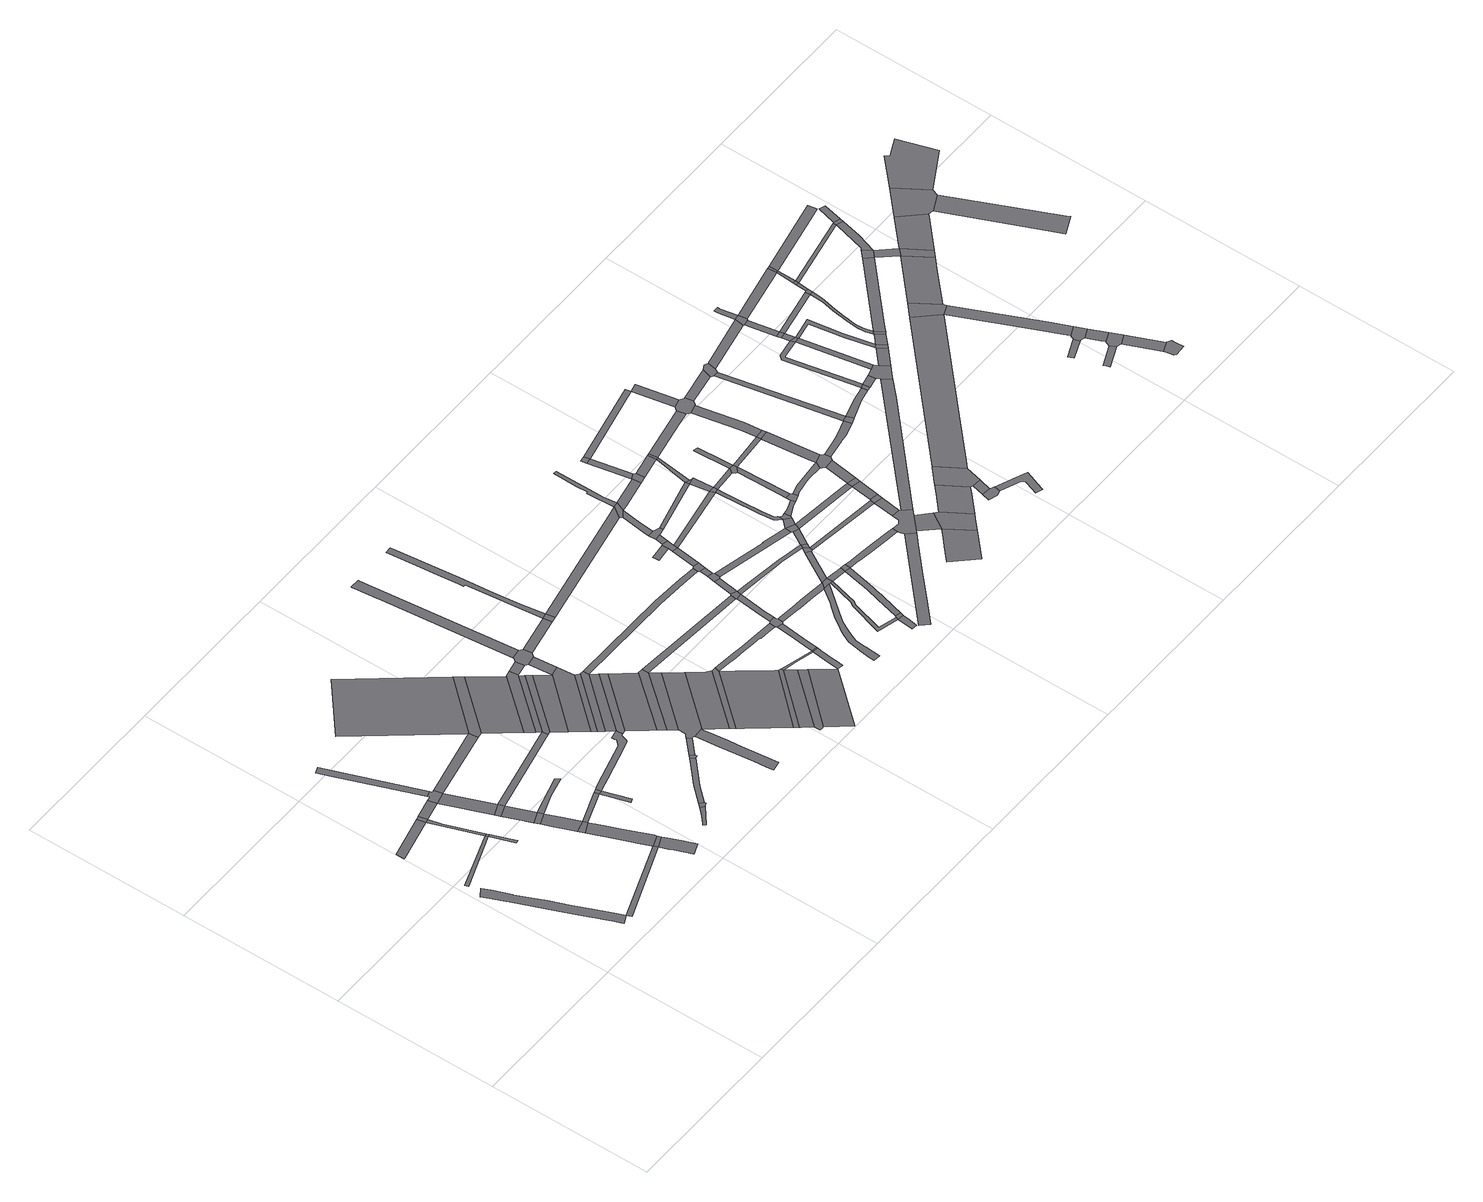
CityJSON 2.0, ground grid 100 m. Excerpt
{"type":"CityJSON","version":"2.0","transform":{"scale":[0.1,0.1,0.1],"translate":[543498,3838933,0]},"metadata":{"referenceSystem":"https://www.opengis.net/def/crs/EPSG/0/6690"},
"CityObjects":{
"road1":{"type":"Road","attributes":{"RoadStructureAttribute.sectionType":"1"},"geometry":[{"type":"MultiSurface","lod":"1","boundaries":[[[0,1,2,3,4,5,6,7,8,9,10,11,12,13,14,15,16,17,18,19,20,21,22,23,24,25,26,27]]]}]},
"road2":{"type":"Road","attributes":{"RoadStructureAttribute.sectionType":"1"},"geometry":[{"type":"MultiSurface","lod":"1","boundaries":[[[28,29,30,31]]]}]},
"road3":{"type":"Road","attributes":{"RoadStructureAttribute.sectionType":"1"},"geometry":[{"type":"MultiSurface","lod":"1","boundaries":[[[32,33,34,35,36,37]]]}]},
"road4":{"type":"Road","attributes":{"RoadStructureAttribute.sectionType":"1"},"geometry":[{"type":"MultiSurface","lod":"1","boundaries":[[[38,27,39,40]]]}]},
"road5":{"type":"Road","geometry":[{"type":"MultiSurface","lod":"1","boundaries":[[[41,32,37,42]]]}]},
"road6":{"type":"Road","attributes":{"RoadStructureAttribute.sectionType":"1"},"geometry":[{"type":"MultiSurface","lod":"1","boundaries":[[[43,42,37,44,28,45]]]}]},
"road7":{"type":"Road","geometry":[{"type":"MultiSurface","lod":"1","boundaries":[[[45,28,31,46]]]}]},
"road8":{"type":"Road","geometry":[{"type":"MultiSurface","lod":"1","boundaries":[[[47,48,49,50,46,31]]]}]},
"road9":{"type":"Road","attributes":{"RoadStructureAttribute.sectionType":"1"},"geometry":[{"type":"MultiSurface","lod":"1","boundaries":[[[51,41,42,52,53]]]}]},
"road10":{"type":"Road","attributes":{"RoadStructureAttribute.sectionType":"1"},"geometry":[{"type":"MultiSurface","lod":"1","boundaries":[[[54,55,56,57,58]]]}]},
"road11":{"type":"Road","geometry":[{"type":"MultiSurface","lod":"1","boundaries":[[[59,58,57,60,61,51,53,62,63]]]}]},
"road12":{"type":"Road","attributes":{"RoadStructureAttribute.sectionType":"1"},"geometry":[{"type":"MultiSurface","lod":"1","boundaries":[[[62,53,64,65]]]}]},
"road13":{"type":"Road","geometry":[{"type":"MultiSurface","lod":"1","boundaries":[[[65,64,66,67]]]}]},
"road14":{"type":"Road","attributes":{"RoadStructureAttribute.sectionType":"1"},"geometry":[{"type":"MultiSurface","lod":"1","boundaries":[[[67,66,68,69,70,71]]]}]},
"road15":{"type":"Road","geometry":[{"type":"MultiSurface","lod":"1","boundaries":[[[71,70,72,73]]]}]},
"road16":{"type":"Road","attributes":{"RoadStructureAttribute.sectionType":"1"},"geometry":[{"type":"MultiSurface","lod":"1","boundaries":[[[74,75,73,72,76,77,78,79]]]}]},
"road17":{"type":"Road","geometry":[{"type":"MultiSurface","lod":"1","boundaries":[[[79,78,80,81]]]}]},
"road18":{"type":"Road","attributes":{"RoadStructureAttribute.sectionType":"1"},"geometry":[{"type":"MultiSurface","lod":"1","boundaries":[[[82,83,84,85,86,87,88,89,81,80,90,91,92,93,94,38,95]]]}]},
"road19":{"type":"Road","geometry":[{"type":"MultiSurface","lod":"1","boundaries":[[[95,38,40,96]]]}]},
"road20":{"type":"Road","attributes":{"RoadStructureAttribute.sectionType":"1"},"geometry":[{"type":"MultiSurface","lod":"1","boundaries":[[[97,98,96,40,99,100,101,102,103]]]}]},
"road21":{"type":"Road","attributes":{"RoadStructureAttribute.sectionType":"1"},"geometry":[{"type":"MultiSurface","lod":"1","boundaries":[[[104,79,81,105]]]}]},
"road22":{"type":"Road","attributes":{"RoadStructureAttribute.sectionType":"1"},"geometry":[{"type":"MultiSurface","lod":"1","boundaries":[[[106,107,108,109,110,71,73]]]}]},
"road23":{"type":"Road","attributes":{"RoadStructureAttribute.sectionType":"1"},"geometry":[{"type":"MultiSurface","lod":"1","boundaries":[[[111,63,62,112]]]}]},
"road24":{"type":"Road","geometry":[{"type":"MultiSurface","lod":"1","boundaries":[[[113,104,105,114]]]}]},
"road25":{"type":"Road","geometry":[{"type":"MultiSurface","lod":"1","boundaries":[[[115,116,117,118,114,105]]]}]},
"road26":{"type":"Road","attributes":{"RoadStructureAttribute.sectionType":"1"},"geometry":[{"type":"MultiSurface","lod":"1","boundaries":[[[119,65,67,120,121]]]}]},
"road27":{"type":"Road","attributes":{"RoadStructureAttribute.sectionType":"1"},"geometry":[{"type":"MultiSurface","lod":"1","boundaries":[[[122,123,124,125,126,127]]]}]},
"road28":{"type":"Road","geometry":[{"type":"MultiSurface","lod":"1","boundaries":[[[128,122,127,129,130,131]]]}]},
"road29":{"type":"Road","attributes":{"function":"3"},"geometry":[{"type":"MultiSurface","lod":"1","boundaries":[[[132,133,134,111,135]]]}]},
"road30":{"type":"Road","attributes":{"RoadStructureAttribute.sectionType":"1"},"geometry":[{"type":"MultiSurface","lod":"1","boundaries":[[[136,137,138,139,140,141,142,143,144,113,114,145,146,147,148,149,150,151,152]]]}]},
"road31":{"type":"Road","attributes":{"RoadStructureAttribute.sectionType":"1"},"geometry":[{"type":"MultiSurface","lod":"1","boundaries":[[[153,154,155,128,131,156,157]]]}]},
"road32":{"type":"Road","geometry":[{"type":"MultiSurface","lod":"1","boundaries":[[[135,111,112,158,159,160]]]}]},
"road33":{"type":"Road","attributes":{"function":"3","RoadStructureAttribute.sectionType":"1"},"geometry":[{"type":"MultiSurface","lod":"1","boundaries":[[[160,159,161,162]]]}]},
"road34":{"type":"Road","geometry":[{"type":"MultiSurface","lod":"1","boundaries":[[[163,153,157,164,165]]]}]},
"road35":{"type":"Road","geometry":[{"type":"MultiSurface","lod":"1","boundaries":[[[166,162,161,167,168,169]]]}]},
"road36":{"type":"Road","attributes":{"function":"3","RoadStructureAttribute.sectionType":"1"},"geometry":[{"type":"MultiSurface","lod":"1","boundaries":[[[168,167,170,119,171]]]}]},
"road37":{"type":"Road","geometry":[{"type":"MultiSurface","lod":"1","boundaries":[[[172,163,165,173]]]}]},
"road38":{"type":"Road","attributes":{"function":"3","RoadStructureAttribute.sectionType":"1"},"geometry":[{"type":"MultiSurface","lod":"1","boundaries":[[[171,119,121,174,175,176]]]}]},
"road39":{"type":"Road","geometry":[{"type":"MultiSurface","lod":"1","boundaries":[[[176,175,177,178]]]}]},
"road40":{"type":"Road","attributes":{"RoadStructureAttribute.sectionType":"1"},"geometry":[{"type":"MultiSurface","lod":"1","boundaries":[[[179,180,181,182,183,184,185,186,187,188,189,190,191]]]}]},
"road41":{"type":"Road","geometry":[{"type":"MultiSurface","lod":"1","boundaries":[[[192,178,177,193,194,195]]]}]},
"road42":{"type":"Road","geometry":[{"type":"MultiSurface","lod":"1","boundaries":[[[195,194,196,197]]]}]},
"road43":{"type":"Road","attributes":{"function":"3","RoadStructureAttribute.sectionType":"1"},"geometry":[{"type":"MultiSurface","lod":"1","boundaries":[[[197,196,198,199,200]]]}]},
"road44":{"type":"Road","attributes":{"function":"3","RoadStructureAttribute.sectionType":"1"},"geometry":[{"type":"MultiSurface","lod":"1","boundaries":[[[199,198,136,201]]]}]},
"road45":{"type":"Road","geometry":[{"type":"MultiSurface","lod":"1","boundaries":[[[201,136,152,202,203,204]]]}]},
"road46":{"type":"Road","attributes":{"function":"3","RoadStructureAttribute.sectionType":"1"},"geometry":[{"type":"MultiSurface","lod":"1","boundaries":[[[204,203,205,206,207]]]}]},
"road47":{"type":"Road","attributes":{"RoadStructureAttribute.sectionType":"1"},"geometry":[{"type":"MultiSurface","lod":"1","boundaries":[[[208,166,169,209,210]]]}]},
"road48":{"type":"Road","geometry":[{"type":"MultiSurface","lod":"1","boundaries":[[[207,206,211,212,213,214]]]}]},
"road49":{"type":"Road","attributes":{"function":"3","RoadStructureAttribute.sectionType":"1"},"geometry":[{"type":"MultiSurface","lod":"1","boundaries":[[[213,212,215,216]]]}]},
"road50":{"type":"Road","attributes":{"RoadStructureAttribute.sectionType":"1"},"geometry":[{"type":"MultiSurface","lod":"1","boundaries":[[[217,218,178,192]]]}]},
"road51":{"type":"Road","geometry":[{"type":"MultiSurface","lod":"1","boundaries":[[[216,215,219,220,221,172,173,222,223,185,184,224]]]}]},
"road52":{"type":"Road","geometry":[{"type":"MultiSurface","lod":"1","boundaries":[[[225,226,227,228,208,210,218,217,229,230,231]]]}]},
"road53":{"type":"Road","geometry":[{"type":"MultiSurface","lod":"1","boundaries":[[[232,233,234,224,184,235,236,237,238]]]}]},
"road54":{"type":"Road","attributes":{"function":"3","RoadStructureAttribute.sectionType":"1"},"geometry":[{"type":"MultiSurface","lod":"1","boundaries":[[[239,238,237,240,241,242]]]}]},
"road55":{"type":"Road","attributes":{"RoadStructureAttribute.sectionType":"1"},"geometry":[{"type":"MultiSurface","lod":"1","boundaries":[[[243,244,245,246,247,226,225,248,249]]]}]},
"road56":{"type":"Road","attributes":{"function":"3","RoadStructureAttribute.sectionType":"1"},"geometry":[{"type":"MultiSurface","lod":"1","boundaries":[[[250,251,252,253,254,255,256,241,240,257,258,259,260,261,262]]]}]},
"road57":{"type":"Road","attributes":{"RoadStructureAttribute.sectionType":"1"},"geometry":[{"type":"MultiSurface","lod":"1","boundaries":[[[263,264,231,230,265]]]}]},
"road58":{"type":"Road","geometry":[{"type":"MultiSurface","lod":"1","boundaries":[[[266,262,261,267,268,269]]]}]},
"road59":{"type":"Road","attributes":{"function":"3","RoadStructureAttribute.sectionType":"1"},"geometry":[{"type":"MultiSurface","lod":"1","boundaries":[[[270,271,268,267,272,273,274,275]]]}]},
"road60":{"type":"Road","geometry":[{"type":"MultiSurface","lod":"1","boundaries":[[[275,274,276,277,278,279]]]}]},
"road61":{"type":"Road","attributes":{"function":"3","RoadStructureAttribute.sectionType":"1"},"geometry":[{"type":"MultiSurface","lod":"1","boundaries":[[[280,281,282,279,278,283,284,285]]]}]},
"road62":{"type":"Road","geometry":[{"type":"MultiSurface","lod":"1","boundaries":[[[286,263,265,287]]]}]},
"road63":{"type":"Road","attributes":{"RoadStructureAttribute.sectionType":"1"},"geometry":[{"type":"MultiSurface","lod":"1","boundaries":[[[288,289,290,291,292,293,294,295,296,297,298,299,300,301,302,263,286]]]}]},
"road64":{"type":"Road","attributes":{"RoadStructureAttribute.sectionType":"1"},"geometry":[{"type":"MultiSurface","lod":"1","boundaries":[[[303,304,200,199,305,306,307,308]]]}]},
"road65":{"type":"Road","attributes":{"RoadStructureAttribute.sectionType":"1"},"geometry":[{"type":"MultiSurface","lod":"1","boundaries":[[[214,213,309,310,311]]]}]},
"road66":{"type":"Road","attributes":{"RoadStructureAttribute.sectionType":"1"},"geometry":[{"type":"MultiSurface","lod":"1","boundaries":[[[312,313,314,315,242,241,316,317,318,319,320,321,322,323,324]]]}]},
"road67":{"type":"Road","attributes":{"RoadStructureAttribute.sectionType":"1"},"geometry":[{"type":"MultiSurface","lod":"1","boundaries":[[[325,269,268,326,327,328]]]}]},
"road68":{"type":"Road","attributes":{"RoadStructureAttribute.sectionType":"1"},"geometry":[{"type":"MultiSurface","lod":"1","boundaries":[[[327,329,330,285,331,332,333,334,335]]]}]},
"road69":{"type":"Road","geometry":[{"type":"MultiSurface","lod":"1","boundaries":[[[328,327,335,336]]]}]},
"road70":{"type":"Road","attributes":{"RoadStructureAttribute.sectionType":"1"},"geometry":[{"type":"MultiSurface","lod":"1","boundaries":[[[337,338,339,328,336,340,341]]]}]},
"road71":{"type":"Road","geometry":[{"type":"MultiSurface","lod":"1","boundaries":[[[342,343,344,324,323,345,346,337,341,347,348,349,350,351,352]]]}]},
"road72":{"type":"Road","attributes":{"RoadStructureAttribute.sectionType":"1"},"geometry":[{"type":"MultiSurface","lod":"1","boundaries":[[[353,354,286,287,355]]]}]},
"road73":{"type":"Road","attributes":{"RoadStructureAttribute.sectionType":"1"},"geometry":[{"type":"MultiSurface","lod":"1","boundaries":[[[356,357,358,359,360,361,342,352]]]}]},
"road74":{"type":"Road","geometry":[{"type":"MultiSurface","lod":"1","boundaries":[[[362,363,364,311,310,360,359,365]]]}]},
"road75":{"type":"Road","attributes":{"RoadStructureAttribute.sectionType":"1"},"geometry":[{"type":"MultiSurface","lod":"1","boundaries":[[[366,367,368,369,370,371,372,373,374,375,376,377,378,379,380,381,382,383,384,385,386,387,388,389,390,391,392]]]}]},
"road76":{"type":"Road","attributes":{"RoadStructureAttribute.sectionType":"1"},"geometry":[{"type":"MultiSurface","lod":"1","boundaries":[[[393,362,365,394]]]}]},
"road77":{"type":"Road","attributes":{"RoadStructureAttribute.sectionType":"1"},"geometry":[{"type":"MultiSurface","lod":"1","boundaries":[[[395,396,397,398,350,349,399,400,401,366,402]]]}]},
"road78":{"type":"Road","geometry":[{"type":"MultiSurface","lod":"1","boundaries":[[[403,393,394,404,405,406,407,408]]]}]},
"road79":{"type":"Road","attributes":{"RoadStructureAttribute.sectionType":"1"},"geometry":[{"type":"MultiSurface","lod":"1","boundaries":[[[409,403,408,410]]]}]},
"road80":{"type":"Road","geometry":[{"type":"MultiSurface","lod":"1","boundaries":[[[411,412,413,308,307,409,410,414]]]}]},
"road81":{"type":"Road","attributes":{"RoadStructureAttribute.sectionType":"1"},"geometry":[{"type":"MultiSurface","lod":"1","boundaries":[[[415,416,417,418,419,420]]]}]},
"road82":{"type":"Road","attributes":{"RoadStructureAttribute.sectionType":"1"},"geometry":[{"type":"MultiSurface","lod":"1","boundaries":[[[421,422,423,424,415,425,426,427,428,429]]]}]},
"road83":{"type":"Road","geometry":[{"type":"MultiSurface","lod":"1","boundaries":[[[430,431,432,433,434,435]]]}]},
"road84":{"type":"Road","geometry":[{"type":"MultiSurface","lod":"1","boundaries":[[[436,425,415,420,437]]]}]},
"road85":{"type":"Road","attributes":{"RoadStructureAttribute.sectionType":"1"},"geometry":[{"type":"MultiSurface","lod":"1","boundaries":[[[438,411,414,439]]]}]},
"road86":{"type":"Road","geometry":[{"type":"MultiSurface","lod":"1","boundaries":[[[440,441,430,435,438,439,442,443]]]}]},
"road87":{"type":"Road","attributes":{"RoadStructureAttribute.sectionType":"1"},"geometry":[{"type":"MultiSurface","lod":"1","boundaries":[[[444,445,440,443]]]}]},
"road88":{"type":"Road","attributes":{"RoadStructureAttribute.sectionType":"1"},"geometry":[{"type":"MultiSurface","lod":"1","boundaries":[[[446,365,359,447,448,449]]]}]},
"road89":{"type":"Road","geometry":[{"type":"MultiSurface","lod":"1","boundaries":[[[402,366,392,421,429,450]]]}]},
"road90":{"type":"Road","attributes":{"RoadStructureAttribute.sectionType":"1"},"geometry":[{"type":"MultiSurface","lod":"1","boundaries":[[[451,452,453,454,436,437,455,456,457,458,459,460]]]}]},
"road91":{"type":"Road","geometry":[{"type":"MultiSurface","lod":"1","boundaries":[[[461,462,463,445,444,464,465]]]}]},
"road92":{"type":"Road","attributes":{"RoadStructureAttribute.sectionType":"1"},"geometry":[{"type":"MultiSurface","lod":"1","boundaries":[[[466,467,468,469,470,463,462]]]}]},
"road93":{"type":"Road","attributes":{"RoadStructureAttribute.sectionType":"1"},"geometry":[{"type":"MultiSurface","lod":"1","boundaries":[[[471,472,407,406,473,474,475]]]}]},
"road94":{"type":"Road","attributes":{"RoadStructureAttribute.sectionType":"1"},"geometry":[{"type":"MultiSurface","lod":"1","boundaries":[[[476,477,450,429,451,478]]]}]},
"road95":{"type":"Road","attributes":{"RoadStructureAttribute.sectionType":"1"},"geometry":[{"type":"MultiSurface","lod":"1","boundaries":[[[479,402,450,480]]]}]},
"road96":{"type":"Road","geometry":[{"type":"MultiSurface","lod":"1","boundaries":[[[481,353,355,468,467]]]}]},
"road97":{"type":"Road","geometry":[{"type":"MultiSurface","lod":"1","boundaries":[[[478,451,460,482]]]}]},
"road98":{"type":"Road","geometry":[{"type":"MultiSurface","lod":"1","boundaries":[[[448,479,480,483,484]]]}]},
"road99":{"type":"Road","attributes":{"RoadStructureAttribute.sectionType":"1"},"geometry":[{"type":"MultiSurface","lod":"1","boundaries":[[[485,442,439,486]]]}]},
"road100":{"type":"Road","attributes":{"RoadStructureAttribute.sectionType":"1"},"geometry":[{"type":"MultiSurface","lod":"1","boundaries":[[[487,488,489,490,491,492,493,494,495,496]]]}]},
"road101":{"type":"Road","attributes":{"RoadStructureAttribute.sectionType":"1"},"geometry":[{"type":"MultiSurface","lod":"1","boundaries":[[[497,498,499,500,501,502,503,504,353,481]]]}]},
"road102":{"type":"Road","geometry":[{"type":"MultiSurface","lod":"1","boundaries":[[[449,448,484,505]]]}]},
"road103":{"type":"Road","attributes":{"RoadStructureAttribute.sectionType":"1"},"geometry":[{"type":"MultiSurface","lod":"1","boundaries":[[[506,507,508,481,467,509,510]]]}]},
"road104":{"type":"Road","attributes":{"RoadStructureAttribute.sectionType":"1"},"geometry":[{"type":"MultiSurface","lod":"1","boundaries":[[[511,512,465,464,513,514]]]}]},
"road105":{"type":"Road","attributes":{"RoadStructureAttribute.sectionType":"1"},"geometry":[{"type":"MultiSurface","lod":"1","boundaries":[[[515,449,505,516,517]]]}]},
"road106":{"type":"Road","geometry":[{"type":"MultiSurface","lod":"1","boundaries":[[[475,474,518,519,515,517,520]]]}]},
"road107":{"type":"Road","attributes":{"RoadStructureAttribute.sectionType":"1"},"geometry":[{"type":"MultiSurface","lod":"1","boundaries":[[[521,522,523,524,482,460,525,526,527,528,529,530,531]]]}]},
"road108":{"type":"Road","attributes":{"RoadStructureAttribute.sectionType":"1"},"geometry":[{"type":"MultiSurface","lod":"1","boundaries":[[[532,475,520,533]]]}]},
"road109":{"type":"Road","geometry":[{"type":"MultiSurface","lod":"1","boundaries":[[[534,535,536,506,510,537,538]]]}]},
"road110":{"type":"Road","geometry":[{"type":"MultiSurface","lod":"1","boundaries":[[[539,540,541,532,533,542,543]]]}]},
"road111":{"type":"Road","attributes":{"RoadStructureAttribute.sectionType":"1"},"geometry":[{"type":"MultiSurface","lod":"1","boundaries":[[[544,545,536,535]]]}]},
"road112":{"type":"Road","attributes":{"RoadStructureAttribute.sectionType":"1"},"geometry":[{"type":"MultiSurface","lod":"1","boundaries":[[[546,547,548,549,550,551,552,553,486,554,555,556,557,558,559,560,561,532,541]]]}]},
"road113":{"type":"Road","geometry":[{"type":"MultiSurface","lod":"1","boundaries":[[[562,563,545,544]]]}]},
"road114":{"type":"Road","attributes":{"RoadStructureAttribute.sectionType":"1"},"geometry":[{"type":"MultiSurface","lod":"1","boundaries":[[[484,483,564,565]]]}]},
"road115":{"type":"Road","geometry":[{"type":"MultiSurface","lod":"1","boundaries":[[[566,485,486,553]]]}]},
"road116":{"type":"Road","attributes":{"RoadStructureAttribute.sectionType":"1"},"geometry":[{"type":"MultiSurface","lod":"1","boundaries":[[[567,568,514,485,566]]]}]},
"road117":{"type":"Road","attributes":{"RoadStructureAttribute.sectionType":"1"},"geometry":[{"type":"MultiSurface","lod":"1","boundaries":[[[569,570,543,542,571,572]]]}]},
"road118":{"type":"Road","geometry":[{"type":"MultiSurface","lod":"1","boundaries":[[[511,514,568,573,574]]]}]},
"road119":{"type":"Road","attributes":{"RoadStructureAttribute.sectionType":"1"},"geometry":[{"type":"MultiSurface","lod":"1","boundaries":[[[575,538,537,576,577]]]}]},
"road120":{"type":"Road","attributes":{"RoadStructureAttribute.sectionType":"1"},"geometry":[{"type":"MultiSurface","lod":"1","boundaries":[[[578,577,511,574]]]}]},
"road121":{"type":"Road","attributes":{"RoadStructureAttribute.sectionType":"1"},"geometry":[{"type":"MultiSurface","lod":"1","boundaries":[[[579,580,581,582,583,584,585]]]}]},
"road122":{"type":"Road","attributes":{"RoadStructureAttribute.sectionType":"1"},"geometry":[{"type":"MultiSurface","lod":"1","boundaries":[[[586,520,517,587,588,589,590]]]}]},
"road123":{"type":"Road","attributes":{"RoadStructureAttribute.sectionType":"1"},"geometry":[{"type":"MultiSurface","lod":"1","boundaries":[[[591,566,553,592]]]}]},
"road124":{"type":"Road","geometry":[{"type":"MultiSurface","lod":"1","boundaries":[[[593,594,595,596,569,572,597,598]]]}]},
"road125":{"type":"Road","geometry":[{"type":"MultiSurface","lod":"1","boundaries":[[[599,575,577,578,600]]]}]},
"road126":{"type":"Road","geometry":[{"type":"MultiSurface","lod":"1","boundaries":[[[601,602,603,604,605,606,531,530,487,496,607,608,609,610,611,612]]]}]},
"road127":{"type":"Road","attributes":{"RoadStructureAttribute.sectionType":"1"},"geometry":[{"type":"MultiSurface","lod":"1","boundaries":[[[613,614,615,616,617,618,619,620,596,595]]]}]},
"road128":{"type":"Road","attributes":{"RoadStructureAttribute.sectionType":"1"},"geometry":[{"type":"MultiSurface","lod":"1","boundaries":[[[608,607,579,621]]]}]},
"road129":{"type":"Road","geometry":[{"type":"MultiSurface","lod":"1","boundaries":[[[622,623,591,592,624,625,626,617,616,627]]]}]},
"road130":{"type":"Road","attributes":{"RoadStructureAttribute.sectionType":"1"},"geometry":[{"type":"MultiSurface","lod":"1","boundaries":[[[564,628,629,601,612,630]]]}]},
"road131":{"type":"Road","geometry":[{"type":"MultiSurface","lod":"1","boundaries":[[[631,632,633,634,635,622,627]]]}]},
"road132":{"type":"Road","geometry":[{"type":"MultiSurface","lod":"1","boundaries":[[[636,637,565,564,630,638,639]]]}]},
"road133":{"type":"Road","geometry":[{"type":"MultiSurface","lod":"1","boundaries":[[[621,579,585,640,641,642]]]}]},
"road134":{"type":"Road","attributes":{"RoadStructureAttribute.sectionType":"1"},"geometry":[{"type":"MultiSurface","lod":"1","boundaries":[[[643,644,645,646,647,598,597,648,649,650,651,652,653,654]]]}]},
"road135":{"type":"Road","attributes":{"RoadStructureAttribute.sectionType":"1"},"geometry":[{"type":"MultiSurface","lod":"1","boundaries":[[[655,562,544,656]]]}]},
"road136":{"type":"Road","attributes":{"RoadStructureAttribute.sectionType":"1"},"geometry":[{"type":"MultiSurface","lod":"1","boundaries":[[[589,657,658,636,639,659]]]}]},
"road137":{"type":"Road","attributes":{"RoadStructureAttribute.sectionType":"1"},"geometry":[{"type":"MultiSurface","lod":"1","boundaries":[[[660,599,600,661,662]]]}]},
"road138":{"type":"Road","geometry":[{"type":"MultiSurface","lod":"1","boundaries":[[[590,589,659,663]]]}]},
"road139":{"type":"Road","attributes":{"RoadStructureAttribute.sectionType":"1"},"geometry":[{"type":"MultiSurface","lod":"1","boundaries":[[[664,627,616,665]]]}]},
"road140":{"type":"Road","attributes":{"RoadStructureAttribute.sectionType":"1"},"geometry":[{"type":"MultiSurface","lod":"1","boundaries":[[[666,667,668,590,663]]]}]},
"road141":{"type":"Road","attributes":{"RoadStructureAttribute.sectionType":"1"},"geometry":[{"type":"MultiSurface","lod":"1","boundaries":[[[669,670,642,641,671,672]]]}]},
"road142":{"type":"Road","geometry":[{"type":"MultiSurface","lod":"1","boundaries":[[[673,674,643,654,675,667,666,676,677,678]]]}]},
"road143":{"type":"Road","attributes":{"RoadStructureAttribute.sectionType":"1"},"geometry":[{"type":"MultiSurface","lod":"1","boundaries":[[[679,665,680,681,643,674]]]}]},
"road144":{"type":"Road","geometry":[{"type":"MultiSurface","lod":"1","boundaries":[[[682,664,665,679]]]}]},
"road145":{"type":"Road","geometry":[{"type":"MultiSurface","lod":"1","boundaries":[[[683,684,685,686,687,688,689,690]]]}]},
"road146":{"type":"Road","attributes":{"RoadStructureAttribute.sectionType":"1"},"geometry":[{"type":"MultiSurface","lod":"1","boundaries":[[[691,692,693,694,695,696,664,682]]]}]},
"road147":{"type":"Road","attributes":{"RoadStructureAttribute.sectionType":"1"},"geometry":[{"type":"MultiSurface","lod":"1","boundaries":[[[697,683,690,698]]]}]},
"road148":{"type":"Road","geometry":[{"type":"MultiSurface","lod":"1","boundaries":[[[699,700,701,702,660,662,694,693,703,704,705,706]]]}]},
"road149":{"type":"Road","geometry":[{"type":"MultiSurface","lod":"1","boundaries":[[[707,708,709,710,669,672,711,697,698,712,713]]]}]},
"road150":{"type":"Road","attributes":{"RoadStructureAttribute.sectionType":"1"},"geometry":[{"type":"MultiSurface","lod":"1","boundaries":[[[714,656,701,700]]]}]},
"road151":{"type":"Road","attributes":{"RoadStructureAttribute.sectionType":"1"},"geometry":[{"type":"MultiSurface","lod":"1","boundaries":[[[715,716,717,718,719,678,677,720,721,722,723,724]]]}]},
"road152":{"type":"Road","attributes":{"RoadStructureAttribute.sectionType":"1"},"geometry":[{"type":"MultiSurface","lod":"1","boundaries":[[[725,726,727,728,729,688,687,730,731,732,733,734,735,736]]]}]},
"road153":{"type":"Road","attributes":{"RoadStructureAttribute.sectionType":"1"},"geometry":[{"type":"MultiSurface","lod":"1","boundaries":[[[737,611,610,738,739]]]}]},
"road154":{"type":"Road","attributes":{"RoadStructureAttribute.sectionType":"1"},"geometry":[{"type":"MultiSurface","lod":"1","boundaries":[[[740,741,742,706,705,743]]]}]},
"road155":{"type":"Road","geometry":[{"type":"MultiSurface","lod":"1","boundaries":[[[744,715,724,745]]]}]},
"road156":{"type":"Road","attributes":{"RoadStructureAttribute.sectionType":"1"},"geometry":[{"type":"MultiSurface","lod":"1","boundaries":[[[746,747,748,715,744,749]]]}]},
"road157":{"type":"Road","geometry":[{"type":"MultiSurface","lod":"1","boundaries":[[[750,740,743,746,749,751,752,753]]]}]},
"road158":{"type":"Road","attributes":{"RoadStructureAttribute.sectionType":"1"},"geometry":[{"type":"MultiSurface","lod":"1","boundaries":[[[754,755,756,757,758,759,744,745,760,761,762]]]}]},
"road159":{"type":"Road","geometry":[{"type":"MultiSurface","lod":"1","boundaries":[[[763,754,762,764]]]}]},
"road160":{"type":"Road","attributes":{"RoadStructureAttribute.sectionType":"1"},"geometry":[{"type":"MultiSurface","lod":"1","boundaries":[[[765,766,753,752,767,768]]]}]},
"road161":{"type":"Road","attributes":{"RoadStructureAttribute.sectionType":"1"},"geometry":[{"type":"MultiSurface","lod":"1","boundaries":[[[769,770,771,772,754,763,773,774,775,776,777]]]}]},
"road162":{"type":"Road","attributes":{"RoadStructureAttribute.sectionType":"1"},"geometry":[{"type":"MultiSurface","lod":"1","boundaries":[[[778,763,764,779]]]}]},
"road163":{"type":"Road","attributes":{"RoadStructureAttribute.sectionType":"1"},"geometry":[{"type":"MultiSurface","lod":"1","boundaries":[[[780,781,707,713,782,783,784]]]}]},
"road164":{"type":"Road","geometry":[{"type":"MultiSurface","lod":"1","boundaries":[[[785,786,787,788,778,779,737,739,789,790,791]]]}]},
"road165":{"type":"Road","attributes":{"RoadStructureAttribute.sectionType":"1"},"geometry":[{"type":"MultiSurface","lod":"1","boundaries":[[[792,793,777,786,785]]]}]},
"road166":{"type":"Road","geometry":[{"type":"MultiSurface","lod":"1","boundaries":[[[769,777,793,794]]]}]},
"road167":{"type":"Road","attributes":{"RoadStructureAttribute.sectionType":"1"},"geometry":[{"type":"MultiSurface","lod":"1","boundaries":[[[795,796,769,794]]]}]},
"road168":{"type":"Road","geometry":[{"type":"MultiSurface","lod":"1","boundaries":[[[797,798,796,795]]]}]},
"road169":{"type":"Road","attributes":{"RoadStructureAttribute.sectionType":"1"},"geometry":[{"type":"MultiSurface","lod":"1","boundaries":[[[799,800,798,797]]]}]},
"road170":{"type":"Road","geometry":[{"type":"MultiSurface","lod":"1","boundaries":[[[801,765,768,800,799,802]]]}]},
"road171":{"type":"Road","attributes":{"RoadStructureAttribute.sectionType":"1"},"geometry":[{"type":"MultiSurface","lod":"1","boundaries":[[[803,791,790,804]]]}]},
"road172":{"type":"Road","attributes":{"RoadStructureAttribute.sectionType":"1"},"geometry":[{"type":"MultiSurface","lod":"1","boundaries":[[[805,806,807,808,765,801]]]}]},
"road173":{"type":"Road","attributes":{"RoadStructureAttribute.sectionType":"1"},"geometry":[{"type":"MultiSurface","lod":"1","boundaries":[[[809,810,794,793,811,812,813,814]]]}]},
"road174":{"type":"Road","geometry":[{"type":"MultiSurface","lod":"1","boundaries":[[[814,813,803,804,815]]]}]},
"road175":{"type":"Road","attributes":{"RoadStructureAttribute.sectionType":"1"},"geometry":[{"type":"MultiSurface","lod":"1","boundaries":[[[816,817,818,814,815,819]]]}]},
"road176":{"type":"Road","attributes":{"RoadStructureAttribute.sectionType":"1"},"geometry":[{"type":"MultiSurface","lod":"1","boundaries":[[[820,797,795,821]]]}]},
"road177":{"type":"Road","geometry":[{"type":"MultiSurface","lod":"1","boundaries":[[[822,823,816,819,824]]]}]},
"road178":{"type":"Road","attributes":{"RoadStructureAttribute.sectionType":"1"},"geometry":[{"type":"MultiSurface","lod":"1","boundaries":[[[825,801,802,826,827,828,829]]]}]},
"road179":{"type":"Road","attributes":{"RoadStructureAttribute.sectionType":"1"},"geometry":[{"type":"MultiSurface","lod":"1","boundaries":[[[821,830,831,832,833,834,835,836,837,823,822,838,839,840,841,842,843,844,845,846,847,848]]]}]},
"road180":{"type":"Road","geometry":[{"type":"MultiSurface","lod":"1","boundaries":[[[849,820,821,848,850]]]}]},
"road181":{"type":"Road","attributes":{"RoadStructureAttribute.sectionType":"1"},"geometry":[{"type":"MultiSurface","lod":"1","boundaries":[[[851,849,850,852]]]}]},
"road182":{"type":"Road","geometry":[{"type":"MultiSurface","lod":"1","boundaries":[[[853,851,852,854]]]}]},
"road183":{"type":"Road","attributes":{"RoadStructureAttribute.sectionType":"1"},"geometry":[{"type":"MultiSurface","lod":"1","boundaries":[[[855,856,829,853,854]]]}]},
"road184":{"type":"Road","geometry":[{"type":"MultiSurface","lod":"1","boundaries":[[[857,825,829,856]]]}]},
"road185":{"type":"Road","geometry":[{"type":"MultiSurface","lod":"1","boundaries":[[[858,780,784,859,860]]]}]},
"road186":{"type":"Road","geometry":[{"type":"MultiSurface","lod":"1","boundaries":[[[861,862,863,864,865]]]}]},
"road187":{"type":"Road","attributes":{"RoadStructureAttribute.sectionType":"1"},"geometry":[{"type":"MultiSurface","lod":"1","boundaries":[[[866,867,868,822,824,869,870,871]]]}]},
"road188":{"type":"Road","geometry":[{"type":"MultiSurface","lod":"1","boundaries":[[[872,873,874,875,876,877]]]}]},
"road189":{"type":"Road","attributes":{"RoadStructureAttribute.sectionType":"1"},"geometry":[{"type":"MultiSurface","lod":"1","boundaries":[[[878,859,784,879,880,881,882]]]}]},
"road190":{"type":"Road","geometry":[{"type":"MultiSurface","lod":"1","boundaries":[[[882,881,883,884,861,865,885,886,887,888]]]}]},
"road191":{"type":"Road","attributes":{"RoadStructureAttribute.sectionType":"1"},"geometry":[{"type":"MultiSurface","lod":"1","boundaries":[[[888,887,889,890,891]]]}]},
"road192":{"type":"Road","geometry":[{"type":"MultiSurface","lod":"1","boundaries":[[[892,893,894,891,890,895,872,877,896,897,898,899]]]}]},
"road193":{"type":"Road","attributes":{"RoadStructureAttribute.sectionType":"1"},"geometry":[{"type":"MultiSurface","lod":"1","boundaries":[[[899,898,900,901]]]}]},
"road194":{"type":"Road","attributes":{"RoadStructureAttribute.sectionType":"1"},"geometry":[{"type":"MultiSurface","lod":"1","boundaries":[[[902,854,852,903]]]}]},
"road195":{"type":"Road","geometry":[{"type":"MultiSurface","lod":"1","boundaries":[[[904,905,906,907,901,900,908,909,910,911,912,913,914]]]}]},
"road196":{"type":"Road","attributes":{"RoadStructureAttribute.sectionType":"1"},"geometry":[{"type":"MultiSurface","lod":"1","boundaries":[[[915,858,860,916,917]]]}]},
"road197":{"type":"Road","attributes":{"RoadStructureAttribute.sectionType":"1"},"geometry":[{"type":"MultiSurface","lod":"1","boundaries":[[[918,857,856,919,920,921]]]}]},
"road198":{"type":"Road","geometry":[{"type":"MultiSurface","lod":"1","boundaries":[[[922,866,871,923]]]}]},
"road199":{"type":"Road","attributes":{"RoadStructureAttribute.sectionType":"1"},"geometry":[{"type":"MultiSurface","lod":"1","boundaries":[[[923,871,915,924]]]}]},
"road200":{"type":"Road","attributes":{"RoadStructureAttribute.sectionType":"1"},"geometry":[{"type":"MultiSurface","lod":"1","boundaries":[[[903,925,926,922,923,927,928]]]}]},
"road201":{"type":"Road","geometry":[{"type":"MultiSurface","lod":"1","boundaries":[[[924,915,917,929]]]}]},
"road202":{"type":"Road","geometry":[{"type":"MultiSurface","lod":"1","boundaries":[[[930,902,903,928,931]]]}]},
"road203":{"type":"Road","attributes":{"RoadStructureAttribute.sectionType":"1"},"geometry":[{"type":"MultiSurface","lod":"1","boundaries":[[[932,933,930,931,934]]]}]},
"road204":{"type":"Road","attributes":{"RoadStructureAttribute.sectionType":"1"},"geometry":[{"type":"MultiSurface","lod":"1","boundaries":[[[935,924,929,936]]]}]},
"road205":{"type":"Road","geometry":[{"type":"MultiSurface","lod":"1","boundaries":[[[937,938,935,936,939,940,941,942]]]}]},
"road206":{"type":"Road","attributes":{"RoadStructureAttribute.sectionType":"1"},"geometry":[{"type":"MultiSurface","lod":"1","boundaries":[[[943,941,940,944,945,946]]]}]},
"road207":{"type":"Road","attributes":{"RoadStructureAttribute.sectionType":"1"},"geometry":[{"type":"MultiSurface","lod":"1","boundaries":[[[947,948,949,950,937,942,951]]]}]}
},
"vertices":[
[354,223,0],[309,332,0],[266,433,0],[216,553,0],[182,631,0],[145,718,0],[143,724,0],[100,831,0],[79,879,0],[30,847,0],[37,835,0],[39,830,0],[51,800,0],[84,720,0],[92,703,0],[141,585,0],[189,470,0],[233,365,0],[263,296,0],[265,290,0],[285,242,0],[292,227,0],[305,196,0],[323,151,0],[324,150,0],[326,144,0],[328,137,0],[381,162,0],
[388,1081,0],[46,958,0],[53,939,0],[393,1066,0],
[267,1436,0],[6,1375,0],[7,1321,0],[12,1322,0],[274,1384,0],[279,1385,0],
[851,341,0],[393,133,0],[862,317,0],
[290,1442,0],[302,1390,0],
[318,1313,0],[316,1283,0],[402,1086,0],
[408,1071,0],
[444,924,0],[453,925,0],[462,927,0],[461,928,0],
[407,1469,0],[310,1392,0],[419,1417,0],
[251,2065,0],[213,2051,0],[240,1982,0],[428,1487,0],[463,1500,0],
[468,1484,0],[433,1475,0],[420,1472,0],[493,1436,0],[483,1487,0],
[532,1133,0],[603,1161,0],
[546,1099,0],[616,1127,0],
[593,981,0],[596,972,0],[610,935,0],[680,963,0],
[624,903,0],[693,931,0],
[755,774,0],[730,837,0],[651,836,0],[673,781,0],[699,718,0],[771,736,0],
[715,678,0],[781,712,0],
[916,383,0],[900,422,0],[888,450,0],[865,506,0],[844,560,0],[817,623,0],[797,675,0],[783,706,0],[740,616,0],[762,562,0],[802,462,0],[821,413,0],[848,348,0],[921,369,0],
[930,346,0],
[970,246,0],[948,302,0],[884,260,0],[894,237,0],[933,142,0],[935,137,0],[1003,166,0],
[969,809,0],[978,784,0],
[811,975,0],[934,1005,0],[941,1006,0],[931,1019,0],[921,1031,0],
[910,1578,0],[918,1522,0],
[990,817,0],[1001,789,0],
[1027,616,0],[1027,615,0],[1040,620,0],[1052,625,0],
[1147,1280,0],[1084,1229,0],[1152,1244,0],
[1213,310,0],[1186,279,0],[1136,231,0],[1124,222,0],[1134,208,0],[1235,289,0],
[1233,330,0],[1257,302,0],[1257,304,0],[1255,310,0],
[787,2378,0],[481,2121,0],[902,1588,0],[1176,1883,0],
[1382,977,0],[1372,975,0],[1329,965,0],[1332,948,0],[1334,938,0],[1309,908,0],[1305,906,0],[1088,846,0],[1003,822,0],[1088,813,0],[1314,875,0],[1320,877,0],[1352,885,0],[1362,893,0],[1372,924,0],[1376,936,0],[1387,938,0],
[1458,557,0],[1445,544,0],[1322,428,0],[1334,398,0],[1478,534,0],
[934,1525,0],[948,1528,0],[1214,1834,0],
[1086,1355,0],[1348,1663,0],
[1472,571,0],[1494,536,0],[1493,549,0],
[1384,1671,0],[1126,1306,0],[1389,1615,0],[1392,1618,0],
[1146,1281,0],[1409,1590,0],
[1561,655,0],[1577,630,0],
[1163,1246,0],[1171,1248,0],[1434,1559,0],
[1230,1172,0],[1498,1479,0],
[1700,273,0],[1686,393,0],[1677,471,0],[1667,558,0],[1659,622,0],[1658,630,0],[1598,626,0],[1614,483,0],[1627,383,0],[1640,274,0],[1648,198,0],[1652,159,0],[1713,169,0],
[1556,1489,0],[1292,1092,0],[1301,1080,0],[1568,1386,0],
[1321,1055,0],[1591,1365,0],
[1347,1022,0],[1615,1330,0],[1615,1365,0],
[1649,1288,0],
[1399,940,0],[1410,942,0],[1677,1252,0],
[1486,844,0],[1514,811,0],[1776,1128,0],
[1457,1686,0],[1396,1619,0],[1467,1633,0],
[1532,789,0],[1545,772,0],[1806,1087,0],[1808,1125,0],
[1583,723,0],[1849,1033,0],
[1541,1631,0],[1483,1620,0],
[1582,709,0],[1582,675,0],[1575,669,0],[1584,630,0],[1598,628,0],[1924,938,0],
[1532,1720,0],[1474,1711,0],[1474,1709,0],[1465,1696,0],[1551,1643,0],[1561,1653,0],[1551,1706,0],
[2012,836,0],[2005,841,0],[1994,849,0],[1670,615,0],[1700,576,0],[1748,516,0],[2016,832,0],
[2027,831,0],[1767,491,0],[2034,799,0],[2044,829,0],
[1367,2682,0],[1367,2678,0],[1371,2643,0],[1383,2526,0],[1388,2496,0],[1430,2648,0],[1426,2681,0],
[2218,569,0],[2180,615,0],[2136,673,0],[2120,693,0],[2090,731,0],[2063,764,0],[2038,794,0],[1795,456,0],[1837,403,0],[1880,348,0],[1911,309,0],[1952,256,0],[2227,557,0],
[1787,1753,0],[1787,1752,0],[1797,1700,0],
[2232,556,0],[1971,232,0],[2242,538,0],[2243,552,0],
[2255,522,0],[2252,525,0],[1978,223,0],[2019,170,0],[2020,169,0],[2288,479,0],
[2021,132,0],[2037,132,0],[2049,133,0],[2322,438,0],
[2362,387,0],[2340,414,0],[2330,428,0],[2101,68,0],[2151,5,0],[2418,315,0],
[1820,1760,0],[1831,1707,0],
[1797,1910,0],[1775,2092,0],[1762,2219,0],[1760,2239,0],[1759,2251,0],[1742,2399,0],[1712,2649,0],[1709,2684,0],[1669,2681,0],[1695,2454,0],[1702,2394,0],[1718,2248,0],[1721,2216,0],[1734,2219,0],[1734,2216,0],
[2431,1349,0],[2234,1360,0],[2233,1325,0],[2416,1316,0],[2531,1306,0],[2534,1337,0],
[1808,1088,0],[2495,1034,0],[2499,1067,0],
[2346,799,0],[2249,808,0],[2165,817,0],[2090,824,0],[2095,794,0],[2166,786,0],[2228,780,0],[2298,772,0],[2351,767,0],[2352,763,0],[2413,758,0],[2459,752,0],[2463,788,0],
[2332,527,0],[2329,519,0],[2439,489,0],[2440,498,0],
[2425,363,0],[2419,319,0],[2454,310,0],[2459,359,0],[2460,371,0],[2471,465,0],[2474,485,0],
[2475,494,0],
[2468,744,0],[2454,623,0],[2442,517,0],[2485,591,0],[2501,734,0],
[2476,797,0],[2473,794,0],[2466,790,0],[2462,750,0],[2467,745,0],[2506,737,0],[2507,738,0],[2512,742,0],[2515,774,0],[2509,784,0],[2509,795,0],
[2633,1923,0],[2578,1912,0],[2586,1857,0],
[2512,834,0],[2514,855,0],[2535,1026,0],[2536,1032,0],[2499,1026,0],[2481,854,0],
[2508,1075,0],[2506,1073,0],[2502,1070,0],[2542,1058,0],
[2826,708,0],[2769,625,0],[2742,597,0],[2722,572,0],[2703,546,0],[2683,521,0],[2666,491,0],[2648,468,0],[2629,433,0],[2616,408,0],[2604,383,0],[2597,335,0],[2589,297,0],[2589,295,0],[2588,288,0],[2583,233,0],[2580,200,0],[2622,194,0],[2629,291,0],[2630,297,0],[2634,358,0],[2644,383,0],[2669,434,0],[2698,491,0],[2742,547,0],[2792,610,0],[2870,707,0],
[2524,1192,0],[2559,1185,0],
[2768,750,0],[2686,758,0],[2623,764,0],[2531,773,0],[2605,731,0],[2647,727,0],[2743,717,0],[2852,741,0],
[2532,1244,0],[2562,1187,0],[2565,1189,0],[2568,1191,0],[2573,1227,0],[2566,1237,0],
[2539,1298,0],[2574,1290,0],
[2546,1345,0],[2543,1343,0],[2539,1341,0],[2580,1338,0],
[2884,270,0],[2876,175,0],[2909,171,0],[2919,236,0],[2921,256,0],[2923,268,0],
[2879,706,0],[2833,538,0],[2820,518,0],[2755,307,0],[2891,288,0],[2780,320,0],[2835,513,0],[2848,530,0],[2893,703,0],
[2567,1565,0],[2470,1553,0],[2472,1533,0],[2475,1513,0],[2566,1525,0],[2569,1525,0],
[2895,297,0],[2928,288,0],
[2565,1495,0],[2601,1488,0],
[2574,1566,0],[2572,1566,0],[2603,1516,0],[2609,1559,0],
[2618,1617,0],[2580,1613,0],
[2845,1018,0],[2861,995,0],[2988,969,0],[3001,989,0],
[2893,740,0],
[2989,692,0],[2968,586,0],[2955,523,0],[2933,440,0],[2944,348,0],[2969,443,0],[2980,484,0],[2988,514,0],[3012,632,0],[3023,687,0],
[2621,1658,0],[2616,1660,0],[2578,1658,0],[2660,1627,0],[2657,1646,0],
[2623,1749,0],[2642,1871,0],[2601,1842,0],[2601,1840,0],[2580,1681,0],
[2895,1157,0],[2893,1154,0],[3039,1085,0],[3040,1085,0],[3046,1123,0],
[2972,730,0],[2936,734,0],[2994,727,0],
[2971,941,0],[2996,919,0],
[2665,1929,0],
[3028,722,0],
[3009,918,0],[3011,939,0],
[3019,1592,0],[3030,1562,0],
[3386,603,0],[3385,602,0],[3199,429,0],[3181,411,0],[2915,161,0],[2958,115,0],[3090,240,0],[3212,357,0],[3383,518,0],[3426,558,0],
[2654,2014,0],[2654,2067,0],[2653,2316,0],[2632,2315,0],[2630,2169,0],[2635,2097,0],[2625,2096,0],[2634,1925,0],
[3027,967,0],
[2846,1965,0],[2842,1964,0],[2669,1930,0],[2673,1877,0],[2853,1912,0],
[2991,1732,0],[2946,1720,0],[2958,1698,0],[2996,1707,0],
[3048,1074,0],[3081,1060,0],[3083,1063,0],
[3046,1078,0],[3047,1076,0],[3099,1098,0],
[3339,681,0],[3233,696,0],[3131,709,0],[3055,718,0],[3070,682,0],[3117,675,0],[3185,666,0],[3282,654,0],[3373,642,0],[3375,642,0],[3377,676,0],
[3089,1169,0],[3123,1140,0],
[2880,1980,0],[2876,1983,0],[2845,1970,0],[2895,1921,0],[2888,1973,0],
[3113,1187,0],[3108,1186,0],[3092,1196,0],[3129,1151,0],[3124,1189,0],
[2826,2225,0],[2795,2219,0],
[3087,1203,0],[3076,1217,0],[3068,1265,0],[3065,1292,0],[3064,1304,0],[3060,1400,0],[3054,1532,0],[3052,1567,0],[3039,1403,0],[3042,1352,0],[3047,1285,0],[3048,1282,0],[3050,1247,0],[3056,1205,0],[3070,1189,0],[3075,1184,0],
[2820,2262,0],[2787,2256,0],
[3461,859,0],[3466,884,0],
[3052,1592,0],
[3048,1646,0],[3043,1717,0],
[3218,1216,0],[3155,1194,0],[3191,1181,0],[3228,1194,0],
[3024,1720,0],[3016,1722,0],
[3025,2000,0],[3018,1945,0],[3032,1947,0],
[3045,1948,0],
[3528,471,0],[3481,427,0],[3440,388,0],[3389,340,0],[3358,311,0],[3483,179,0],[3628,316,0],
[3475,1055,0],[3097,1062,0],[3475,1021,0],[3487,1019,0],[3490,1053,0],
[3208,1604,0],[3185,1576,0],
[3257,1241,0],[3255,1244,0],[3253,1247,0],[3217,1246,0],[3270,1209,0],[3260,1237,0],
[3038,2003,0],[3045,1951,0],
[3448,730,0],[3445,702,0],[3443,687,0],[3434,679,0],[3424,670,0],[3390,674,0],[3437,569,0],[3516,642,0],[3537,662,0],[3548,672,0],[3506,717,0],[3498,724,0],
[3250,1322,0],[3248,1358,0],[3248,1382,0],[3240,1582,0],[3210,1556,0],[3214,1384,0],[3214,1367,0],[3215,1342,0],
[3591,573,0],
[3209,1607,0],[3209,1604,0],[3196,1567,0],[3204,1561,0],[3205,1560,0],[3237,1604,0],
[3460,852,0],[3455,799,0],[3516,847,0],
[3233,1678,0],[3225,1824,0],[3211,1827,0],[3197,1831,0],[3197,1827,0],
[3471,892,0],[3468,883,0],[3519,864,0],[3521,881,0],
[3672,357,0],[3714,397,0],[3614,553,0],
[3511,1270,0],[3501,1269,0],[3497,1269,0],[3364,1257,0],[3318,1252,0],[3286,1215,0],[3326,1222,0],[3371,1230,0],[3400,1233,0],[3405,1233,0],[3487,1232,0],[3490,1232,0],
[3326,2372,0],[3334,2337,0],
[3478,951,0],[3476,932,0],[3540,1007,0],
[3365,2067,0],[3306,2001,0],[3378,2015,0],
[3545,1041,0],
[3469,1624,0],[3471,1597,0],
[3571,1213,0],[3513,1209,0],[3491,1056,0],
[3752,683,0],[3708,641,0],[3831,507,0],[3852,527,0],
[3581,1271,0],[3566,1287,0],[3499,1223,0],[3582,1228,0],[3585,1233,0],[3583,1270,0],
[3527,1603,0],[3472,1594,0],[3507,1296,0],
[3523,1631,0],
[3848,443,0],[3835,396,0],[3888,381,0],[3914,386,0],[3921,387,0],[3928,427,0],[3926,428,0],[3902,438,0],
[3510,1738,0],[3466,1958,0],[3456,2013,0],[3401,1999,0],[3458,1724,0],[3469,1632,0],
[3867,520,0],[3921,514,0],
[3461,2088,0],[3437,2103,0],[3383,2090,0],[3376,2081,0],[3460,2018,0],[3465,2026,0],[3475,2037,0],[3465,2088,0],
[3849,773,0],[3841,765,0],[3824,749,0],[3767,697,0],[3855,526,0],[3930,551,0],[3947,618,0],
[3386,2352,0],
[3827,1331,0],[3827,1330,0],[3732,1299,0],[3703,1292,0],[3652,1281,0],[3587,1233,0],[3703,1252,0],[3710,1253,0],[3750,1259,0],[3840,1285,0],
[4081,264,0],[4099,317,0],[4111,350,0],[4073,366,0],[4049,376,0],[4028,344,0],[4035,341,0],[4042,339,0],[4052,317,0],[4049,307,0],[4023,231,0],[4064,217,0],
[4179,1353,0],[4123,1210,0],[4214,1301,0],
[3679,2129,0],[3672,2128,0],[3668,2127,0],[3661,2071,0],
[3862,1340,0],[3877,1299,0],
[3680,2058,0],[3680,2055,0],[3769,1619,0],[3710,2059,0],
[3711,2146,0],[3711,2062,0],[3721,2081,0],[3730,2136,0],
[4071,1395,0],[4068,1394,0],[3976,1374,0],[3931,1361,0],[3925,1359,0],[3864,1341,0],[3937,1321,0],[3994,1342,0],[4075,1358,0],
[4094,1405,0],[4099,1362,0],
[4061,2206,0],[4058,2205,0],[3725,2082,0],[4052,2149,0],
[4111,1889,0],[3997,1869,0],[3977,1844,0],[4070,1402,0],[4093,1407,0],[4004,1837,0],[4009,1844,0],[4117,1861,0],[4121,1861,0],
[4161,1420,0],[4168,1376,0],
[4615,1489,0],[3952,869,0],[3986,654,0],[4215,871,0],[4737,1360,0],
[4235,1443,0],[4206,1430,0],[4203,1429,0],[4200,1428,0],[4227,1314,0],[4282,1365,0],[4249,1417,0],
[4153,1862,0],[4152,1864,0],
[4148,1881,0],
[4135,1943,0],[4101,1936,0],
[4130,1971,0],[4096,1964,0],
[4094,2150,0],[4060,2144,0],
[4093,2212,0],[4101,2159,0],
[4338,1501,0],[4372,1449,0],
[4073,2315,0],[4073,2329,0],[4043,2328,0],[4044,2305,0],
[4318,1702,0],[4284,1907,0],[4264,1884,0],[4301,1672,0],[4337,1508,0],[4358,1519,0],
[4392,1467,0],
[4411,1569,0],[4377,1536,0],[4365,1526,0],[4444,1517,0],
[4430,2029,0],[4435,2001,0],
[4425,1582,0],[4410,1573,0],[4458,1530,0],
[4449,2285,0],[4107,2161,0],[4439,2228,0],[4452,2231,0],[4453,2231,0],
[4431,1916,0],[4414,1836,0],[4405,1771,0],[4400,1741,0],[4398,1718,0],[4396,1698,0],[4393,1663,0],[4396,1613,0],[4411,1641,0],[4408,1661,0],[4408,1681,0],[4410,1716,0],[4415,1748,0],[4417,1771,0],[4429,1836,0],[4441,1893,0],[4448,1918,0],[4451,1938,0],[4455,1999,0],
[4440,2031,0],[4457,2030,0],
[4444,2097,0],[4462,2096,0],
[4446,2118,0],[4466,2116,0],
[4465,2232,0],[4465,2234,0],
[4464,2288,0],
[4690,1560,0],[4797,1387,0],[4788,1407,0],
[5001,718,0],[4883,668,0],[4891,652,0],[4899,636,0],[5013,684,0],
[4799,1932,0],[4591,1737,0],[4435,1591,0],[4482,1552,0],[4632,1693,0],[4841,1888,0],
[5074,540,0],[4948,484,0],[4954,466,0],[4960,449,0],[4961,449,0],[5094,506,0],
[5025,879,0],[4955,879,0],[4998,780,0],[5013,746,0],[5073,772,0],
[5009,735,0],[5003,719,0],[5016,684,0],[5032,680,0],[5043,677,0],[5103,704,0],
[5078,596,0],[5088,573,0],[5148,599,0],
[5175,538,0],[5172,546,0],[5168,555,0],[5084,563,0],[5097,508,0],[5102,506,0],[5121,499,0],[5181,525,0],
[5211,292,0],[5272,318,0],
[4905,2202,0],[4906,2183,0],
[5299,280,0],[5298,304,0],[5284,312,0],[5274,318,0],[5219,274,0],[5218,270,0],[5218,266,0],[5224,234,0],[5227,234,0],[5237,226,0],[5302,229,0],
[4932,1787,0],[4957,1566,0],[5030,1635,0],
[4926,2383,0],[4470,2235,0],[4886,2319,0],[4934,2329,0],
[4844,1974,0],[4877,1923,0],
[4968,1821,0],
[4903,2172,0],[4854,1983,0],[4917,2043,0],[4946,2170,0],
[5066,1668,0],
[4913,2203,0],[4951,2191,0],
[4943,2322,0],[4914,2208,0],[4978,2310,0],
[5129,1974,0],[5253,1844,0],
[5278,2116,0],[5179,2021,0],[5282,1840,0],[5284,1839,0],[5388,1889,0],[5401,1927,0],
[5669,1268,0],[5531,1274,0],[5567,1192,0],[5681,1242,0],
[5569,2299,0],[5498,2266,0],[5463,2250,0],[5442,2273,0],[5643,2066,0]
]}
